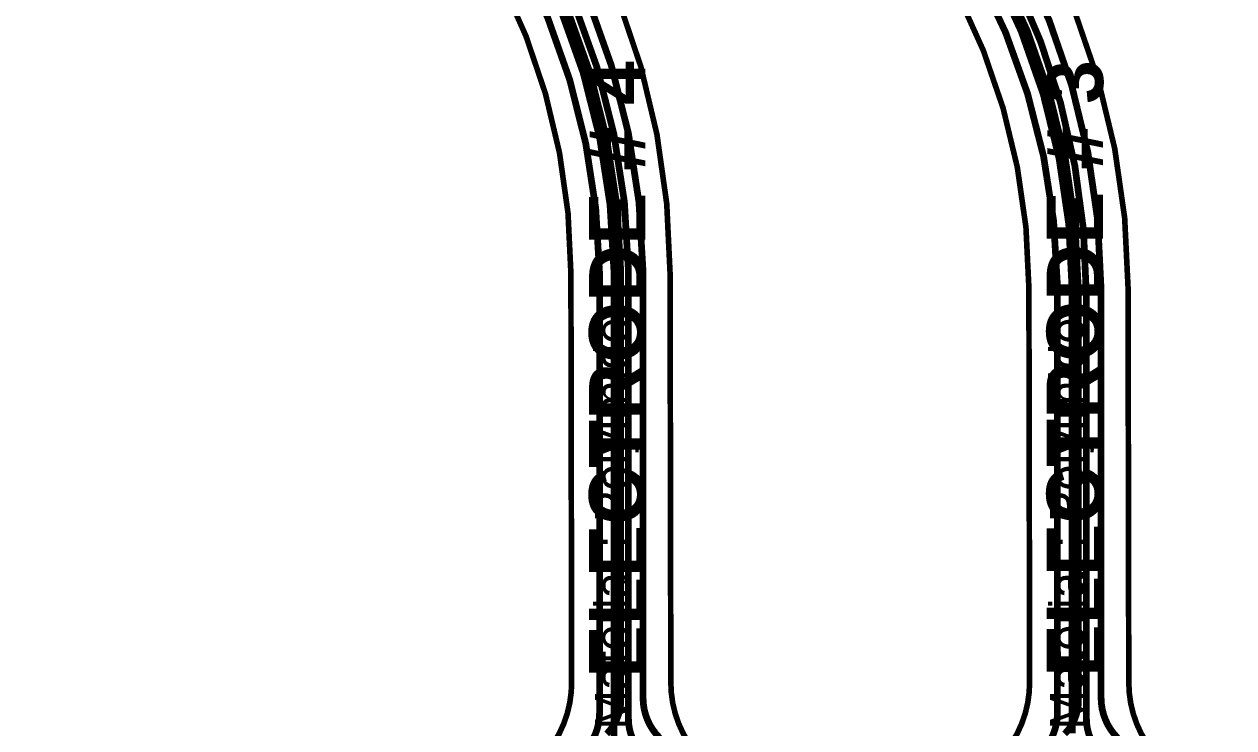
# Model space of a CAD drawing. Header units: inches. Extents: x 3 to 457, y -41 to 239.
# Drawn here: x 133 to 187.5, y 30.4 to 62.1 of the extents above; entities that cross this region are included whole.
import ezdxf

# ---------------------------------------------------------------- set-up
doc = ezdxf.new("R2010")
doc.units = ezdxf.units.IN
for name, color, linetype in [('Board Outline', 216, 'Continuous'), ('Bottom Layer', 5, 'Continuous'), ('Fabrication', 76, 'Continuous'), ('Top Layer', 1, 'Continuous'), ('Top Overlay', 2, 'Continuous')]:
    doc.layers.add(name, color=color, linetype=linetype)
doc.styles.add('Arial', font='', dxfattribs={"height": 0.2})
doc.styles.add('Arial_Bold', font='', dxfattribs={"height": 0.2})
doc.styles.get('Arial').set_extended_font_data('Arial')
doc.styles.get('Arial_Bold').set_extended_font_data('Arial', bold=True)

msp = doc.modelspace()

# ---------------------------------------------------------------- linework, layer by layer
at = {"layer": 'Board Outline', "const_width": 0.127}
for points in [[(136.109, 129.672, -0.413783), (218.444, 47.504)], [(136.14, 125.202, -0.413672), (213.974, 47.496)], [(133.111, 120.512, -0.413759), (201.43, 52.328)], [(133.112, 116.042, -0.413759), (196.961, 52.32)], [(154.461, 83.371, -0.367206), (182.721, 50.198)], [(140.212, 82.584, -0.310195), (162.077, 50.847)], [(153.743, 78.959, -0.367206), (178.251, 50.19)], [(138.612, 78.41, -0.310195), (157.607, 50.839)], [(157.639, 32.461, -0.250069), (155.471, 28.284)], [(164.278, 28.284, -0.250069), (162.11, 32.461)], [(178.282, 32.461, -0.250069), (176.114, 28.284)], [(184.921, 28.284, -0.250069), (182.753, 32.461)]]:
    msp.add_lwpolyline(points, format="xyb", dxfattribs=at)
for points in [[(157.607, 50.839), (157.639, 32.461)], [(162.077, 50.847), (162.109, 32.461)], [(178.251, 50.19), (178.282, 32.461)], [(182.721, 50.198), (182.752, 32.461)]]:
    msp.add_lwpolyline(points, dxfattribs=at)
at = {"layer": 'Board Outline', "const_width": 0.0635}
for points in [[(157.576, 50.839, 1), (157.639, 50.839, 1)], [(157.576, 50.839, 1), (157.639, 50.839, 1)], [(162.046, 50.847, 1), (162.109, 50.847, 1)], [(162.046, 50.847, 1), (162.109, 50.847, 1)], [(178.219, 50.19, 1), (178.283, 50.19, 1)], [(178.219, 50.19, 1), (178.283, 50.19, 1)], [(182.689, 50.198, 1), (182.753, 50.198, 1)], [(182.689, 50.198, 1), (182.753, 50.198, 1)], [(157.608, 32.461, 1), (157.671, 32.461, 1)], [(157.608, 32.461, 1), (157.671, 32.461, 1)], [(162.078, 32.461, 1), (162.141, 32.461, 1)], [(162.078, 32.461, 1), (162.142, 32.461, 1)], [(178.25, 32.461, 1), (178.314, 32.461, 1)], [(178.25, 32.461, 1), (178.314, 32.461, 1)], [(182.72, 32.461, 1), (182.784, 32.461, 1)], [(182.721, 32.461, 1), (182.785, 32.461, 1)]]:
    msp.add_lwpolyline(points, format="xyb", close=True, dxfattribs=at)
at = {"layer": 'Bottom Layer', "const_width": 0.305}
for points in [[(136.138, 128.47, -0.414214), (217.246, 47.461)], [(136.138, 127.81, -0.414214), (216.562, 47.495)], [(136.138, 127.15, -0.414214), (215.912, 47.495)], [(136.138, 126.489, -0.414214), (215.262, 47.495)], [(133.115, 119.301, -0.414214), (200.206, 52.321)], [(133.115, 118.641, -0.414214), (199.556, 52.321)], [(133.115, 117.98, -0.414213), (198.906, 52.321)], [(133.115, 117.32, -0.414214), (198.256, 52.321)], [(153.678, 82.459, -0.370435), (181.501, 50.172)], [(138.402, 82.122, -0.316333), (160.858, 50.911)], [(137.933, 81.601, -0.318827), (160.199, 50.974)], [(153.087, 81.111, -0.373402), (180.201, 50.075)], [(137.833, 80.925, -0.317468), (159.549, 50.924)], [(137.903, 80.178, -0.314144), (158.899, 50.848)], [(152.728, 80.421, -0.374191), (179.537, 50.288)], [(172.884, 71.171, -0.181483), (180.837, 49.94)], [(161.602, 29.916, -0.198912), (160.858, 31.712)], [(182.249, 29.911, -0.198912), (181.505, 31.707)], [(158.899, 31.049, -0.198912), (158.157, 29.257)], [(179.537, 31.036, -0.198912), (178.8, 29.256)], [(160.831, 29.235, -0.198912), (160.199, 30.76)], [(160.831, 29.235, -0.198912), (160.201, 30.756)], [(181.474, 29.235, -0.198912), (180.844, 30.756)]]:
    msp.add_lwpolyline(points, format="xyb", dxfattribs=at)
for points in [[(158.899, 31.049), (158.899, 50.848)], [(159.549, 29.975), (159.549, 50.924)], [(160.199, 30.76), (160.199, 50.974)], [(160.858, 31.712), (160.858, 50.911)], [(179.537, 50.288), (179.537, 34.087)], [(180.201, 30.119), (180.201, 50.075)], [(181.501, 50.172), (181.505, 33.697)], [(180.837, 30.773), (180.837, 49.94)], [(179.537, 31.036), (179.537, 34.087)], [(181.505, 31.707), (181.505, 33.697)]]:
    msp.add_lwpolyline(points, dxfattribs=at)
at = {"layer": 'Bottom Layer', "const_width": 0.152}
for points in [[(158.823, 50.848, 1), (158.975, 50.848, 1)], [(158.823, 50.848, 1), (158.975, 50.848, 1)], [(159.473, 50.924, 1), (159.625, 50.924, 1)], [(159.473, 50.924, 1), (159.625, 50.924, 1)], [(160.123, 50.974, 1), (160.275, 50.974, 1)], [(160.123, 50.974, 1), (160.275, 50.974, 1)], [(160.782, 50.911, 1), (160.934, 50.911, 1)], [(160.782, 50.911, 1), (160.934, 50.911, 1)], [(179.46, 50.288, 1), (179.613, 50.288, 1)], [(179.46, 50.288, 1), (179.613, 50.288, 1)], [(180.125, 50.075, 1), (180.277, 50.075, 1)], [(180.125, 50.075, 1), (180.277, 50.075, 1)], [(181.425, 50.172, 1), (181.577, 50.172, 1)], [(181.425, 50.172, 1), (181.577, 50.172, 1)], [(180.76, 49.94, 1), (180.913, 49.94, 1)], [(180.76, 49.94, 1), (180.913, 49.94, 1)], [(179.46, 34.087, 1), (179.613, 34.087, 1)], [(179.46, 34.087, 1), (179.613, 34.087, 1)], [(181.429, 33.697, 1), (181.582, 33.697, 1)], [(181.429, 33.697, 1), (181.582, 33.697, 1)], [(160.782, 31.712, 1), (160.934, 31.712, 1)], [(160.782, 31.712, 1), (160.934, 31.712, 1)], [(181.429, 31.707, 1), (181.582, 31.707, 1)], [(181.429, 31.707, 1), (181.582, 31.707, 1)], [(158.823, 31.049, 1), (158.975, 31.049, 1)], [(158.823, 31.049, 1), (158.975, 31.049, 1)], [(179.46, 31.036, 1), (179.613, 31.036, 1)], [(179.46, 31.036, 1), (179.613, 31.036, 1)], [(160.123, 30.76, 1), (160.275, 30.76, 1)], [(160.123, 30.76, 1), (160.275, 30.76, 1)], [(160.124, 30.756, 1), (160.277, 30.756, 1)], [(180.76, 30.773, 1), (180.913, 30.773, 1)], [(180.767, 30.756, 1), (180.92, 30.756, 1)]]:
    msp.add_lwpolyline(points, format="xyb", close=True, dxfattribs=at)
at = {"layer": 'Fabrication', "const_width": 0.254}
for points in [[(136.109, 129.672, -0.413783), (218.444, 47.504)], [(136.14, 125.202, -0.413672), (213.974, 47.496)], [(133.111, 120.512, -0.413759), (201.43, 52.328)], [(133.112, 116.042, -0.413759), (196.961, 52.32)], [(154.461, 83.371, -0.367206), (182.721, 50.198)], [(140.212, 82.584, -0.310195), (162.077, 50.847)], [(153.743, 78.959, -0.367206), (178.251, 50.19)], [(138.612, 78.41, -0.310195), (157.607, 50.839)], [(157.639, 32.461, -0.250069), (155.471, 28.284)], [(164.278, 28.284, -0.250069), (162.11, 32.461)], [(178.282, 32.461, -0.250069), (176.114, 28.284)], [(184.921, 28.284, -0.250069), (182.753, 32.461)]]:
    msp.add_lwpolyline(points, format="xyb", dxfattribs=at)
for points in [[(157.607, 50.839), (157.639, 32.461)], [(162.077, 50.847), (162.109, 32.461)], [(178.251, 50.19), (178.282, 32.461)], [(182.721, 50.198), (182.752, 32.461)]]:
    msp.add_lwpolyline(points, dxfattribs=at)
at = {"layer": 'Fabrication', "const_width": 0.127}
for points in [[(157.544, 50.839, 1), (157.671, 50.839, 1)], [(157.544, 50.839, 1), (157.671, 50.839, 1)], [(162.014, 50.847, 1), (162.141, 50.847, 1)], [(162.014, 50.847, 1), (162.141, 50.847, 1)], [(178.188, 50.19, 1), (178.315, 50.19, 1)], [(178.188, 50.19, 1), (178.315, 50.19, 1)], [(182.658, 50.198, 1), (182.785, 50.198, 1)], [(182.658, 50.198, 1), (182.785, 50.198, 1)], [(157.576, 32.461, 1), (157.703, 32.461, 1)], [(157.576, 32.461, 1), (157.703, 32.461, 1)], [(162.046, 32.461, 1), (162.173, 32.461, 1)], [(162.046, 32.461, 1), (162.173, 32.461, 1)], [(178.219, 32.461, 1), (178.346, 32.461, 1)], [(178.219, 32.461, 1), (178.346, 32.461, 1)], [(182.689, 32.461, 1), (182.816, 32.461, 1)], [(182.689, 32.461, 1), (182.816, 32.461, 1)]]:
    msp.add_lwpolyline(points, format="xyb", close=True, dxfattribs=at)
at = {"layer": 'Top Layer', "const_width": 0.305}
for points in [[(136.443, 127.15, -0.414214), (216.216, 47.495)], [(133.42, 117.98, -0.414213), (199.211, 52.321)], [(153.366, 81.111, -0.373402), (180.48, 50.075)], [(138.138, 80.925, -0.317468), (159.854, 50.924)], [(159.854, 31.619, -0.198908), (159.222, 30.095)], [(180.48, 31.579, -0.198907), (179.865, 30.094)]]:
    msp.add_lwpolyline(points, format="xyb", dxfattribs=at)
for points in [[(159.854, 31.619), (159.854, 50.924)], [(180.48, 31.579), (180.48, 50.075)]]:
    msp.add_lwpolyline(points, dxfattribs=at)
at = {"layer": 'Top Layer', "const_width": 0.152}
for points in [[(159.778, 50.924, 1), (159.93, 50.924, 1)], [(159.778, 50.924, 1), (159.93, 50.924, 1)], [(180.404, 50.075, 1), (180.557, 50.075, 1)], [(180.404, 50.075, 1), (180.557, 50.075, 1)], [(159.778, 31.619, 1), (159.93, 31.619, 1)], [(159.778, 31.619, 1), (159.93, 31.619, 1)], [(180.404, 31.579, 1), (180.557, 31.579, 1)], [(180.404, 31.579, 1), (180.557, 31.579, 1)]]:
    msp.add_lwpolyline(points, format="xyb", close=True, dxfattribs=at)

# ---------------------------------------------------------------- texts
at = {"layer": 'Fabrication', "style": 'Arial'}
for p in [(160.209, 30.288), (180.719, 30.288)]:
    msp.add_text('Material : Polyimide', height=1.524, rotation=90, dxfattribs=at).set_placement(p)
at = {"layer": 'Top Overlay', "style": 'Arial_Bold'}
for s, p in [('ELECTRODE # 4', (160.965, 32.619)), ('ELECTRODE # 3', (181.59, 32.665))]:
    msp.add_text(s, height=2.54, rotation=90, dxfattribs=at).set_placement(p)

doc.saveas('drawing.dxf')
